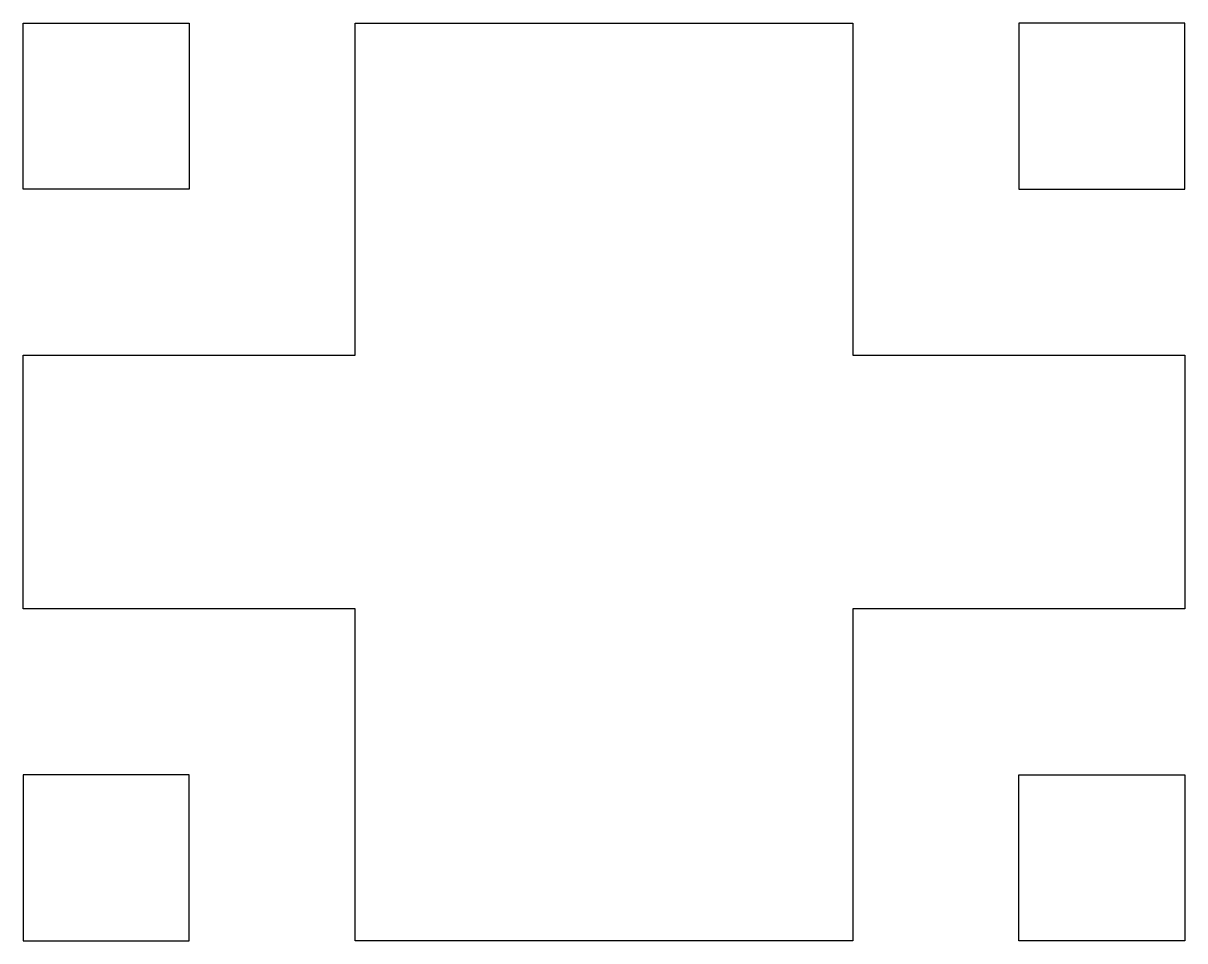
# Model space of a CAD drawing. Header units: inches. Extents: x -24.336 to -24.098, y 10.622 to 10.81.
import ezdxf

# ---------------------------------------------------------------- set-up
doc = ezdxf.new("R2010")
doc.units = ezdxf.units.IN
doc.header["$MEASUREMENT"] = 0
doc.layers.add('Footprint', color=7, linetype='Continuous')

msp = doc.modelspace()

# ---------------------------------------------------------------- linework, layer by layer
at = {"layer": 'Footprint', "color": 7}
for points in [[(-24.30238, 10.81034), (-24.30238, 10.77634), (-24.33638, 10.77634), (-24.33638, 10.81034)], [(-24.13238, 10.81034), (-24.13238, 10.77634), (-24.09838, 10.77634), (-24.09838, 10.81034)], [(-24.30238, 10.62234), (-24.30238, 10.65634), (-24.33638, 10.65634), (-24.33638, 10.62234)], [(-24.13238, 10.62234), (-24.13238, 10.65634), (-24.09838, 10.65634), (-24.09838, 10.62234)]]:
    msp.add_lwpolyline(points, close=True, dxfattribs=at)
msp.add_lwpolyline([(-24.09838, 10.69034), (-24.16638, 10.69034), (-24.16638, 10.62234), (-24.26838, 10.62234), (-24.26838, 10.69034), (-24.33638, 10.69034), (-24.33638, 10.74234), (-24.26838, 10.74234), (-24.26838, 10.81034), (-24.16638, 10.81034), (-24.16638, 10.74234), (-24.09838, 10.74234), (-24.09838, 10.69034)], dxfattribs=at)

doc.saveas('drawing.dxf')
